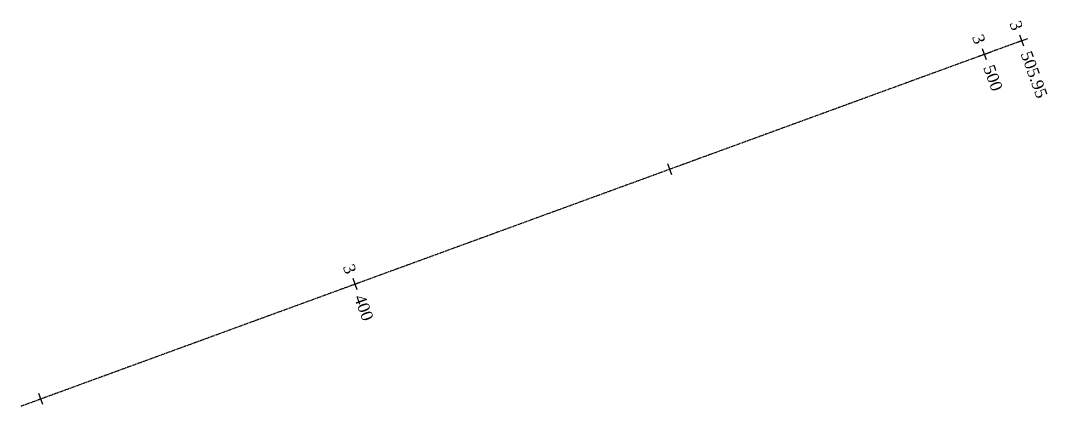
# Model space of a CAD drawing. Header units: millimetres. Extents: x -900937 to 446764, y -52814 to 307651.
# Drawn here: x 293435 to 446764, y 62543 to 120107 of the extents above; entities that cross this region are included whole.
import ezdxf
from ezdxf.enums import TextEntityAlignment as Align

# ---------------------------------------------------------------- set-up
doc = ezdxf.new("R2010")
doc.units = ezdxf.units.MM
doc.header["$LTSCALE"] = 100
doc.header["$MEASUREMENT"] = 0
doc.linetypes.add('CENTER', pattern=[2, 1.25, -0.25, 0.25, -0.25])
doc.layers.add('STALBD1', color=7, linetype='Continuous')
doc.layers.add('Tim_SHT', color=1, linetype='CENTER')
doc.styles.add('2mm', font='vntimeh.shx', dxfattribs={"height": 4})
doc.styles.get("Standard").update_dxf_attribs({"font": 'arial.ttf'})

# ---------------------------------------------------------------- blocks, each defined once
blk = doc.blocks.new('sta_tic')
blk.add_line((0, -0.04165), (0, 0.04165))
blk = doc.blocks.new('stalbl')
for p, q in [((0.0424, 0), (-0.0424, 0)), ((0, 0.0424), (0, -0.0415))]:
    blk.add_line(p, q)
blk.add_attdef('STAMAN', text='', height=0.0833).set_placement((-0.08, 0), align=Align.MIDDLE_RIGHT)
blk.add_attdef('STAPRE', text='', height=0.0833).set_placement((0.08, 0), align=Align.MIDDLE_LEFT)

msp = doc.modelspace()

# ---------------------------------------------------------------- linework, layer by layer
at = {"layer": 'Tim_SHT'}
msp.add_line((442939, 117100, 0), (293435, 62543, 0), dxfattribs=at)

# ---------------------------------------------------------------- block references
at = {"layer": 'STALBD1'}
ref = msp.add_blockref('stalbl', (442939, 117100, 0), dxfattribs=dict(at, xscale=20928, yscale=20928, zscale=20928, rotation=290.0480045262777))
ref.add_attrib('STAMAN', '3', dxfattribs={"height": 1743, "rotation": 290.048, "style": '2mm'}).set_placement((441517, 118453, 0), align=Align.RIGHT)
ref.add_attrib('STAPRE', '505.95', (442723, 115149, 0), dxfattribs={"height": 1743.3, "rotation": 290.048, "style": '2mm'})
ref = msp.add_blockref('stalbl', (437354, 115062, 0), dxfattribs=dict(at, xscale=20928, yscale=20928, zscale=20928, rotation=290.0480045262777))
ref.add_attrib('STAMAN', '3', dxfattribs={"height": 1743, "rotation": 290.048, "style": '2mm'}).set_placement((435932, 116415, 0), align=Align.RIGHT)
ref.add_attrib('STAPRE', '500', (437138, 113111, 0), dxfattribs={"height": 1743.3, "rotation": 290.048, "style": '2mm'})
at = {"layer": 'STALBD1', "xscale": 20928, "yscale": 20928, "zscale": 20928, "rotation": 20.04800452627772}
for p in [(390383, 97921, 0), (296443, 63641, 0)]:
    msp.add_blockref('sta_tic', p, dxfattribs=at)
at = {"layer": 'STALBD1'}
ref = msp.add_blockref('stalbl', (343413, 80781, 0), dxfattribs=dict(at, xscale=20928, yscale=20928, zscale=20928, rotation=290.0480045262777))
ref.add_attrib('STAMAN', '3', dxfattribs={"height": 1743, "rotation": 290.048, "style": '2mm'}).set_placement((341991, 82135, 0), align=Align.RIGHT)
ref.add_attrib('STAPRE', '400', (343197, 78830, 0), dxfattribs={"height": 1743.3, "rotation": 290.048, "style": '2mm'})

doc.saveas('drawing.dxf')
